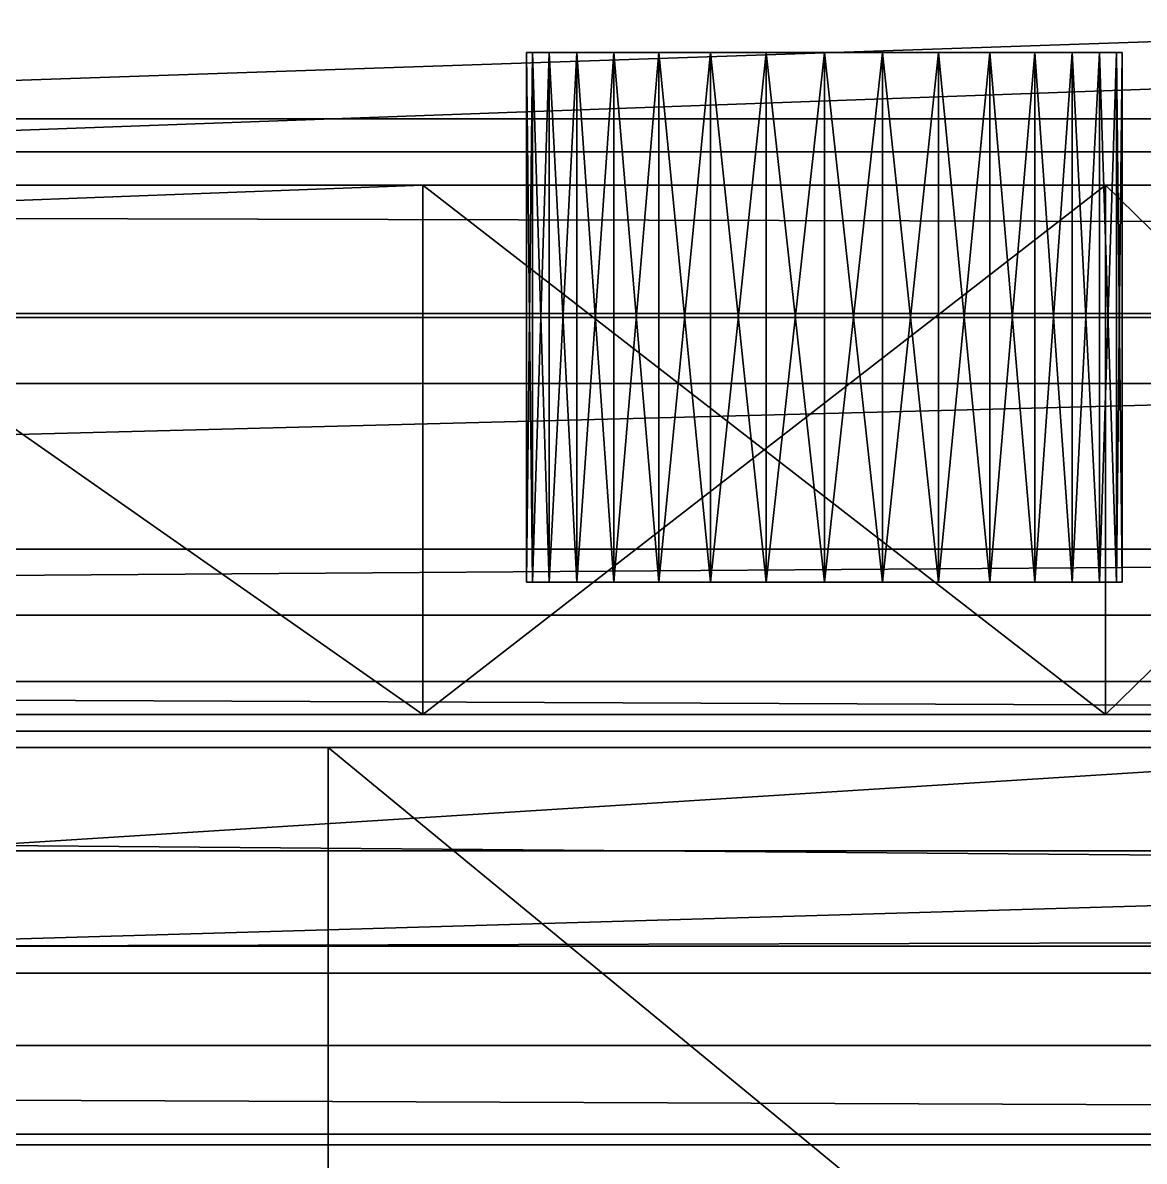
# Model space of a CAD drawing. Header units: millimetres. Extents: x -18 to 4450, y -985 to 970.
# Drawn here: x 2400.77 to 2434.67, y 844.5 to 878.9 of the extents above; entities that cross this region are included whole.
import ezdxf

# ---------------------------------------------------------------- set-up
doc = ezdxf.new("R2010")
doc.units = ezdxf.units.MM
for name, color, linetype in [('body__right_beltline_trim_rear_tub', 9, 'CONTINUOUS'), ('body__right_side_step_board', 7, 'CONTINUOUS'), ('body__right_tub_top_capping', 40, 'CONTINUOUS'), ('hard_top__right_classic_rear_quarter_window_dark_inner_inset', 151, 'CONTINUOUS'), ('hard_top__right_classic_rear_quarter_window_lower_shadow_arc', 151, 'CONTINUOUS'), ('hard_top__right_classic_rear_quarter_window_upper_glare_arc', 50, 'CONTINUOUS'), ('hard_top__right_hardtop_lower_retainer_rail', 9, 'CONTINUOUS'), ('hard_top__right_hardtop_rear_window_center_track', 9, 'CONTINUOUS'), ('hard_top__right_hardtop_rear_window_lower_inner_shadow', 151, 'CONTINUOUS'), ('hard_top__right_hardtop_rear_window_lower_screw_2', 9, 'CONTINUOUS'), ('hard_top__right_hardtop_rear_window_upper_inner_shadow', 151, 'CONTINUOUS'), ('hard_top__right_hardtop_rear_window_upper_screw_2', 9, 'CONTINUOUS'), ('hard_top__right_rear_window_rubber_seal', 250, 'CONTINUOUS'), ('hard_top__right_roof_drip_rail_outer_shadow', 8, 'CONTINUOUS'), ('hard_top__roof_right_gutter', 7, 'CONTINUOUS')]:
    doc.layers.add(name, color=color, linetype=linetype)

msp = doc.modelspace()

# ---------------------------------------------------------------- linework, layer by layer
at = {"layer": 'body__right_beltline_trim_rear_tub'}
for points in [[(1965.000033, 845.000029, 1118.000031), (1965.000033, 845.000029, 1146.000028), (3355.000019, 845.000029, 1146.000028)], [(1965.000033, 845.000029, 1118.000031), (3355.000019, 845.000029, 1146.000028), (3355.000019, 845.000029, 1118.000031)], [(1965.000033, 823.000014, 1146.000028), (3355.000019, 823.000014, 1146.000028), (3355.000019, 845.000029, 1146.000028)], [(1965.000033, 823.000014, 1146.000028), (3355.000019, 845.000029, 1146.000028), (1965.000033, 845.000029, 1146.000028)], [(1965.000033, 823.000014, 1118.000031), (1965.000033, 845.000029, 1118.000031), (3355.000019, 845.000029, 1118.000031)], [(1965.000033, 823.000014, 1118.000031), (3355.000019, 845.000029, 1118.000031), (3355.000019, 823.000014, 1118.000031)]]:
    msp.add_3dface(points, dxfattribs=at)
at = {"layer": 'body__right_side_step_board'}
for points in [[(1551.550031, 771.55, 675.000012), (2648.449898, 771.55, 675.000012), (2648.449898, 958.450019, 675.000012)], [(1551.550031, 771.55, 675.000012), (2648.449898, 958.450019, 675.000012), (1551.550031, 958.450019, 675.000012)], [(1551.550031, 771.55, 620.000005), (1551.550031, 958.450019, 620.000005), (2648.449898, 958.450019, 620.000005)], [(1551.550031, 771.55, 620.000005), (2648.449898, 958.450019, 620.000005), (2648.449898, 771.55, 620.000005)]]:
    msp.add_3dface(points, dxfattribs=at)
at = {"layer": 'body__right_tub_top_capping'}
for points in [[(1972.180009, 857.500017, 1334.179997), (1972.180009, 857.500017, 1367.820024), (3477.81992, 857.500017, 1367.820024)], [(1972.180009, 857.500017, 1334.179997), (3477.81992, 857.500017, 1367.820024), (3477.81992, 857.500017, 1334.179997)], [(1972.180009, 857.500017, 1334.179997), (1972.180009, 845.319986, 1322.000027), (3477.81992, 845.319986, 1322.000027)], [(1972.180009, 857.500017, 1334.179997), (3477.81992, 845.319986, 1322.000027), (3477.81992, 857.500017, 1334.179997)], [(1972.180009, 857.500017, 1367.820024), (1972.180009, 845.319986, 1379.999995), (3477.81992, 845.319986, 1379.999995)], [(1972.180009, 857.500017, 1367.820024), (3477.81992, 845.319986, 1379.999995), (3477.81992, 857.500017, 1367.820024)], [(1972.180009, 764.680028, 1379.999995), (3477.81992, 764.680028, 1379.999995), (3477.81992, 845.319986, 1379.999995)], [(1972.180009, 764.680028, 1379.999995), (3477.81992, 845.319986, 1379.999995), (1972.180009, 845.319986, 1379.999995)], [(1972.180009, 764.680028, 1322.000027), (1972.180009, 845.319986, 1322.000027), (3477.81992, 845.319986, 1322.000027)], [(1972.180009, 764.680028, 1322.000027), (3477.81992, 845.319986, 1322.000027), (3477.81992, 764.680028, 1322.000027)]]:
    msp.add_3dface(points, dxfattribs=at)
at = {"layer": 'hard_top__right_classic_rear_quarter_window_dark_inner_inset'}
for points in [[(2463.999987, 874.000013, 1539.000034), (1919.621825, 874.000013, 1516.132712), (1916.000009, 874.000013, 1651.000023)], [(2463.999987, 874.000013, 1539.000034), (1916.000009, 874.000013, 1651.000023), (1919.621825, 874.000013, 1673.867226)], [(2463.999987, 874.000013, 1539.000034), (1930.132747, 874.000013, 1495.503902), (1919.621825, 874.000013, 1516.132712)], [(2463.999987, 874.000013, 1539.000034), (1919.621825, 874.000013, 1673.867226), (1930.132747, 874.000013, 1694.496155)], [(2463.999987, 874.000013, 1539.000034), (1946.503878, 874.000013, 1479.132771), (1930.132747, 874.000013, 1495.503902)], [(2463.999987, 874.000013, 1539.000034), (1930.132747, 874.000013, 1694.496155), (1946.503878, 874.000013, 1710.867286)], [(2463.999987, 874.000013, 1539.000034), (1967.132688, 874.000013, 1468.62185), (1946.503878, 874.000013, 1479.132771)], [(2463.999987, 874.000013, 1539.000034), (1946.503878, 874.000013, 1710.867286), (1967.132688, 874.000013, 1721.378207)], [(2463.999987, 874.000013, 1539.000034), (1990.00001, 874.000013, 1465.000033), (1967.132688, 874.000013, 1468.62185)], [(2463.999987, 874.000013, 1539.000034), (1967.132688, 874.000013, 1721.378207), (2390.000105, 874.000013, 1725.000024)], [(2463.999987, 874.000013, 1539.000034), (2412.867308, 874.000013, 1468.62185), (1990.00001, 874.000013, 1465.000033)], [(1990.00001, 857.99998, 1465.000033), (2412.867308, 857.99998, 1468.62185), (2412.867308, 874.000013, 1468.62185)], [(1990.00001, 857.99998, 1465.000033), (2412.867308, 874.000013, 1468.62185), (1990.00001, 874.000013, 1465.000033)], [(2463.999987, 874.000013, 1539.000034), (2390.000105, 874.000013, 1725.000024), (2412.867308, 874.000013, 1721.378207)], [(2412.867308, 857.99998, 1721.378207), (2390.000105, 857.99998, 1725.000024), (2390.000105, 874.000013, 1725.000024)], [(2412.867308, 857.99998, 1721.378207), (2390.000105, 874.000013, 1725.000024), (2412.867308, 874.000013, 1721.378207)], [(2463.999987, 874.000013, 1539.000034), (2433.495998, 874.000013, 1479.132771), (2412.867308, 874.000013, 1468.62185)], [(2463.999987, 874.000013, 1539.000034), (2412.867308, 874.000013, 1721.378207), (2433.495998, 874.000013, 1710.867286)], [(2433.495998, 857.99998, 1710.867286), (2412.867308, 857.99998, 1721.378207), (2412.867308, 874.000013, 1721.378207)], [(2433.495998, 857.99998, 1710.867286), (2412.867308, 874.000013, 1721.378207), (2433.495998, 874.000013, 1710.867286)], [(2412.867308, 857.99998, 1468.62185), (2433.495998, 857.99998, 1479.132771), (2433.495998, 874.000013, 1479.132771)], [(2412.867308, 857.99998, 1468.62185), (2433.495998, 874.000013, 1479.132771), (2412.867308, 874.000013, 1468.62185)], [(2463.999987, 874.000013, 1539.000034), (2449.867249, 874.000013, 1495.503902), (2433.495998, 874.000013, 1479.132771)], [(2463.999987, 874.000013, 1539.000034), (2433.495998, 874.000013, 1710.867286), (2449.867249, 874.000013, 1694.496155)], [(2449.867249, 857.99998, 1694.496155), (2433.495998, 857.99998, 1710.867286), (2433.495998, 874.000013, 1710.867286)], [(2449.867249, 857.99998, 1694.496155), (2433.495998, 874.000013, 1710.867286), (2449.867249, 874.000013, 1694.496155)], [(2433.495998, 857.99998, 1479.132771), (2449.867249, 857.99998, 1495.503902), (2449.867249, 874.000013, 1495.503902)], [(2433.495998, 857.99998, 1479.132771), (2449.867249, 874.000013, 1495.503902), (2433.495998, 874.000013, 1479.132771)], [(2463.999987, 857.99998, 1651.000023), (1919.621825, 857.99998, 1673.867226), (1916.000009, 857.99998, 1651.000023)], [(2463.999987, 857.99998, 1651.000023), (1916.000009, 857.99998, 1651.000023), (1919.621825, 857.99998, 1516.132712)], [(2463.999987, 857.99998, 1651.000023), (1930.132747, 857.99998, 1694.496155), (1919.621825, 857.99998, 1673.867226)], [(2463.999987, 857.99998, 1651.000023), (1919.621825, 857.99998, 1516.132712), (1930.132747, 857.99998, 1495.503902)], [(2463.999987, 857.99998, 1651.000023), (1946.503878, 857.99998, 1710.867286), (1930.132747, 857.99998, 1694.496155)], [(2463.999987, 857.99998, 1651.000023), (1930.132747, 857.99998, 1495.503902), (1946.503878, 857.99998, 1479.132771)], [(2463.999987, 857.99998, 1651.000023), (1967.132688, 857.99998, 1721.378207), (1946.503878, 857.99998, 1710.867286)], [(2463.999987, 857.99998, 1651.000023), (1946.503878, 857.99998, 1479.132771), (1967.132688, 857.99998, 1468.62185)], [(2463.999987, 857.99998, 1651.000023), (2390.000105, 857.99998, 1725.000024), (1967.132688, 857.99998, 1721.378207)], [(2463.999987, 857.99998, 1651.000023), (1967.132688, 857.99998, 1468.62185), (1990.00001, 857.99998, 1465.000033)], [(2463.999987, 857.99998, 1651.000023), (1990.00001, 857.99998, 1465.000033), (2412.867308, 857.99998, 1468.62185)], [(2463.999987, 857.99998, 1651.000023), (2412.867308, 857.99998, 1721.378207), (2390.000105, 857.99998, 1725.000024)], [(2463.999987, 857.99998, 1651.000023), (2433.495998, 857.99998, 1710.867286), (2412.867308, 857.99998, 1721.378207)], [(2463.999987, 857.99998, 1651.000023), (2412.867308, 857.99998, 1468.62185), (2433.495998, 857.99998, 1479.132771)], [(2463.999987, 857.99998, 1651.000023), (2449.867249, 857.99998, 1694.496155), (2433.495998, 857.99998, 1710.867286)], [(2463.999987, 857.99998, 1651.000023), (2433.495998, 857.99998, 1479.132771), (2449.867249, 857.99998, 1495.503902)]]:
    msp.add_3dface(points, dxfattribs=at)
at = {"layer": 'hard_top__right_classic_rear_quarter_window_lower_shadow_arc'}
for points in [[(2190.000057, 870.000005, 1503.999949), (2660.000086, 870.000005, 1503.999949), (2660.000086, 885.999978, 1503.999949)], [(2190.000057, 870.000005, 1503.999949), (2660.000086, 885.999978, 1503.999949), (2190.000057, 885.999978, 1503.999949)], [(2190.000057, 870.000005, 1488.000035), (2190.000057, 885.999978, 1488.000035), (2660.000086, 885.999978, 1488.000035)], [(2190.000057, 870.000005, 1488.000035), (2660.000086, 885.999978, 1488.000035), (2660.000086, 870.000005, 1488.000035)], [(2190.000057, 870.000005, 1488.000035), (2660.000086, 870.000005, 1488.000035), (2660.000086, 870.000005, 1503.999949)], [(2190.000057, 870.000005, 1488.000035), (2660.000086, 870.000005, 1503.999949), (2190.000057, 870.000005, 1503.999949)]]:
    msp.add_3dface(points, dxfattribs=at)
at = {"layer": 'hard_top__right_classic_rear_quarter_window_upper_glare_arc'}
for points in [[(2190.000057, 867.999971, 1713.000059), (2630.000114, 867.999971, 1713.000059), (2630.000114, 884.000003, 1713.000059)], [(2190.000057, 867.999971, 1713.000059), (2630.000114, 884.000003, 1713.000059), (2190.000057, 884.000003, 1713.000059)], [(2190.000057, 867.999971, 1695.000052), (2190.000057, 884.000003, 1695.000052), (2630.000114, 884.000003, 1695.000052)], [(2190.000057, 867.999971, 1695.000052), (2630.000114, 884.000003, 1695.000052), (2630.000114, 867.999971, 1695.000052)], [(2190.000057, 867.999971, 1695.000052), (2630.000114, 867.999971, 1695.000052), (2630.000114, 867.999971, 1713.000059)], [(2190.000057, 867.999971, 1695.000052), (2630.000114, 867.999971, 1713.000059), (2190.000057, 867.999971, 1713.000059)]]:
    msp.add_3dface(points, dxfattribs=at)
at = {"layer": 'hard_top__right_hardtop_lower_retainer_rail'}
for points in [[(1248.819947, 851.000011, 1296.820045), (1248.819947, 851.000011, 1325.180054), (3431.18, 851.000011, 1325.180054)], [(1248.819947, 851.000011, 1296.820045), (3431.18, 851.000011, 1325.180054), (3431.18, 851.000011, 1296.820045)], [(1248.819947, 851.000011, 1296.820045), (1248.819947, 842.180014, 1287.999988), (3431.18, 842.180014, 1287.999988)], [(1248.819947, 851.000011, 1296.820045), (3431.18, 842.180014, 1287.999988), (3431.18, 851.000011, 1296.820045)], [(1248.819947, 851.000011, 1325.180054), (1248.819947, 842.180014, 1333.999991), (3431.18, 842.180014, 1333.999991)], [(1248.819947, 851.000011, 1325.180054), (3431.18, 842.180014, 1333.999991), (3431.18, 851.000011, 1325.180054)]]:
    msp.add_3dface(points, dxfattribs=at)
at = {"layer": 'hard_top__right_hardtop_rear_window_center_track'}
for points in [[(2190.000057, 875, 1434.999943), (2190.000057, 875, 1452.999949), (2730.000019, 875, 1452.999949)], [(2190.000057, 875, 1434.999943), (2730.000019, 875, 1452.999949), (2730.000019, 875, 1434.999943)], [(2190.000057, 861.000001, 1452.999949), (2730.000019, 861.000001, 1452.999949), (2730.000019, 875, 1452.999949)], [(2190.000057, 861.000001, 1452.999949), (2730.000019, 875, 1452.999949), (2190.000057, 875, 1452.999949)], [(2190.000057, 861.000001, 1434.999943), (2190.000057, 875, 1434.999943), (2730.000019, 875, 1434.999943)], [(2190.000057, 861.000001, 1434.999943), (2730.000019, 875, 1434.999943), (2730.000019, 861.000001, 1434.999943)], [(2190.000057, 861.000001, 1434.999943), (2730.000019, 861.000001, 1434.999943), (2730.000019, 861.000001, 1452.999949)], [(2190.000057, 861.000001, 1434.999943), (2730.000019, 861.000001, 1452.999949), (2190.000057, 861.000001, 1452.999949)]]:
    msp.add_3dface(points, dxfattribs=at)
at = {"layer": 'hard_top__right_hardtop_rear_window_lower_inner_shadow'}
for points in [[(2190.000057, 862.999976, 1360.000014), (2190.000057, 862.999976, 1381.999969), (2799.999952, 862.999976, 1381.999969)], [(2190.000057, 862.999976, 1360.000014), (2799.999952, 862.999976, 1381.999969), (2799.999952, 862.999976, 1360.000014)], [(2190.000057, 845.000029, 1381.999969), (2799.999952, 845.000029, 1381.999969), (2799.999952, 862.999976, 1381.999969)], [(2190.000057, 845.000029, 1381.999969), (2799.999952, 862.999976, 1381.999969), (2190.000057, 862.999976, 1381.999969)], [(2190.000057, 845.000029, 1360.000014), (2190.000057, 862.999976, 1360.000014), (2799.999952, 862.999976, 1360.000014)], [(2190.000057, 845.000029, 1360.000014), (2799.999952, 862.999976, 1360.000014), (2799.999952, 845.000029, 1360.000014)], [(2190.000057, 845.000029, 1360.000014), (2799.999952, 845.000029, 1360.000014), (2799.999952, 845.000029, 1381.999969)], [(2190.000057, 845.000029, 1360.000014), (2799.999952, 845.000029, 1381.999969), (2190.000057, 845.000029, 1381.999969)]]:
    msp.add_3dface(points, dxfattribs=at)
at = {"layer": 'hard_top__right_hardtop_rear_window_lower_screw_2'}
for points in [[(2416.172981, 861.999989, 1369.755864), (2416.172981, 878.000021, 1369.755864), (2415.999889, 878.000021, 1368.000031)], [(2416.172981, 861.999989, 1369.755864), (2415.999889, 878.000021, 1368.000031), (2415.999889, 861.999989, 1368.000031)], [(2424.999952, 878.000021, 1368.000031), (2416.172981, 878.000021, 1369.755864), (2415.999889, 878.000021, 1368.000031)], [(2415.999889, 861.999989, 1368.000031), (2415.999889, 878.000021, 1368.000031), (2416.172981, 878.000021, 1366.244197)], [(2415.999889, 861.999989, 1368.000031), (2416.172981, 878.000021, 1366.244197), (2416.172981, 861.999989, 1366.244197)], [(2424.999952, 878.000021, 1368.000031), (2415.999889, 878.000021, 1368.000031), (2416.172981, 878.000021, 1366.244197)], [(2416.685104, 861.999989, 1371.444106), (2416.685104, 878.000021, 1371.444106), (2416.172981, 878.000021, 1369.755864)], [(2416.685104, 861.999989, 1371.444106), (2416.172981, 878.000021, 1369.755864), (2416.172981, 861.999989, 1369.755864)], [(2424.999952, 878.000021, 1368.000031), (2416.685104, 878.000021, 1371.444106), (2416.172981, 878.000021, 1369.755864)], [(2416.172981, 861.999989, 1366.244197), (2416.172981, 878.000021, 1366.244197), (2416.685104, 878.000021, 1364.555836)], [(2416.172981, 861.999989, 1366.244197), (2416.685104, 878.000021, 1364.555836), (2416.685104, 861.999989, 1364.555836)], [(2424.999952, 878.000021, 1368.000031), (2416.172981, 878.000021, 1366.244197), (2416.685104, 878.000021, 1364.555836)], [(2417.516708, 861.999989, 1373.000145), (2417.516708, 878.000021, 1373.000145), (2416.685104, 878.000021, 1371.444106)], [(2417.516708, 861.999989, 1373.000145), (2416.685104, 878.000021, 1371.444106), (2416.685104, 861.999989, 1371.444106)], [(2424.999952, 878.000021, 1368.000031), (2417.516708, 878.000021, 1373.000145), (2416.685104, 878.000021, 1371.444106)], [(2416.685104, 861.999989, 1364.555836), (2416.685104, 878.000021, 1364.555836), (2417.516708, 878.000021, 1362.999916)], [(2416.685104, 861.999989, 1364.555836), (2417.516708, 878.000021, 1362.999916), (2417.516708, 861.999989, 1362.999916)], [(2424.999952, 878.000021, 1368.000031), (2416.685104, 878.000021, 1364.555836), (2417.516708, 878.000021, 1362.999916)], [(2418.636084, 861.999989, 1374.364018), (2418.636084, 878.000021, 1374.364018), (2417.516708, 878.000021, 1373.000145)], [(2418.636084, 861.999989, 1374.364018), (2417.516708, 878.000021, 1373.000145), (2417.516708, 861.999989, 1373.000145)], [(2424.999952, 878.000021, 1368.000031), (2418.636084, 878.000021, 1374.364018), (2417.516708, 878.000021, 1373.000145)], [(2417.516708, 861.999989, 1362.999916), (2417.516708, 878.000021, 1362.999916), (2418.636084, 878.000021, 1361.636043)], [(2417.516708, 861.999989, 1362.999916), (2418.636084, 878.000021, 1361.636043), (2418.636084, 861.999989, 1361.636043)], [(2424.999952, 878.000021, 1368.000031), (2417.516708, 878.000021, 1362.999916), (2418.636084, 878.000021, 1361.636043)], [(2419.999838, 861.999989, 1375.483274), (2419.999838, 878.000021, 1375.483274), (2418.636084, 878.000021, 1374.364018)], [(2419.999838, 861.999989, 1375.483274), (2418.636084, 878.000021, 1374.364018), (2418.636084, 861.999989, 1374.364018)], [(2424.999952, 878.000021, 1368.000031), (2419.999838, 878.000021, 1375.483274), (2418.636084, 878.000021, 1374.364018)], [(2418.636084, 861.999989, 1361.636043), (2418.636084, 878.000021, 1361.636043), (2419.999838, 878.000021, 1360.516787)], [(2418.636084, 861.999989, 1361.636043), (2419.999838, 878.000021, 1360.516787), (2419.999838, 861.999989, 1360.516787)], [(2424.999952, 878.000021, 1368.000031), (2418.636084, 878.000021, 1361.636043), (2419.999838, 878.000021, 1360.516787)], [(2421.555758, 861.999989, 1376.314878), (2421.555758, 878.000021, 1376.314878), (2419.999838, 878.000021, 1375.483274)], [(2421.555758, 861.999989, 1376.314878), (2419.999838, 878.000021, 1375.483274), (2419.999838, 861.999989, 1375.483274)], [(2424.999952, 878.000021, 1368.000031), (2421.555758, 878.000021, 1376.314878), (2419.999838, 878.000021, 1375.483274)], [(2419.999838, 861.999989, 1360.516787), (2419.999838, 878.000021, 1360.516787), (2421.555758, 878.000021, 1359.685063)], [(2419.999838, 861.999989, 1360.516787), (2421.555758, 878.000021, 1359.685063), (2421.555758, 861.999989, 1359.685063)], [(2424.999952, 878.000021, 1368.000031), (2419.999838, 878.000021, 1360.516787), (2421.555758, 878.000021, 1359.685063)], [(2423.244238, 861.999989, 1376.827121), (2423.244238, 878.000021, 1376.827121), (2421.555758, 878.000021, 1376.314878)], [(2423.244238, 861.999989, 1376.827121), (2421.555758, 878.000021, 1376.314878), (2421.555758, 861.999989, 1376.314878)], [(2424.999952, 878.000021, 1368.000031), (2423.244238, 878.000021, 1376.827121), (2421.555758, 878.000021, 1376.314878)], [(2421.555758, 861.999989, 1359.685063), (2421.555758, 878.000021, 1359.685063), (2423.244238, 878.000021, 1359.17294)], [(2421.555758, 861.999989, 1359.685063), (2423.244238, 878.000021, 1359.17294), (2423.244238, 861.999989, 1359.17294)], [(2424.999952, 878.000021, 1368.000031), (2421.555758, 878.000021, 1359.685063), (2423.244238, 878.000021, 1359.17294)], [(2424.999952, 861.999989, 1376.999974), (2424.999952, 878.000021, 1376.999974), (2423.244238, 878.000021, 1376.827121)], [(2424.999952, 861.999989, 1376.999974), (2423.244238, 878.000021, 1376.827121), (2423.244238, 861.999989, 1376.827121)], [(2424.999952, 878.000021, 1368.000031), (2424.999952, 878.000021, 1376.999974), (2423.244238, 878.000021, 1376.827121)], [(2423.244238, 861.999989, 1359.17294), (2423.244238, 878.000021, 1359.17294), (2424.999952, 878.000021, 1358.999968)], [(2423.244238, 861.999989, 1359.17294), (2424.999952, 878.000021, 1358.999968), (2424.999952, 861.999989, 1358.999968)], [(2424.999952, 878.000021, 1368.000031), (2423.244238, 878.000021, 1359.17294), (2424.999952, 878.000021, 1358.999968)], [(2424.999952, 878.000021, 1368.000031), (2434.000015, 878.000021, 1368.000031), (2433.827162, 878.000021, 1369.755864)], [(2424.999952, 878.000021, 1368.000031), (2433.827162, 878.000021, 1369.755864), (2433.3148, 878.000021, 1371.444106)], [(2424.999952, 878.000021, 1368.000031), (2433.3148, 878.000021, 1371.444106), (2432.483196, 878.000021, 1373.000145)], [(2424.999952, 878.000021, 1368.000031), (2432.483196, 878.000021, 1373.000145), (2431.364059, 878.000021, 1374.364018)], [(2424.999952, 878.000021, 1368.000031), (2431.364059, 878.000021, 1374.364018), (2430.000067, 878.000021, 1375.483274)], [(2424.999952, 878.000021, 1368.000031), (2430.000067, 878.000021, 1375.483274), (2428.444147, 878.000021, 1376.314878)], [(2424.999952, 878.000021, 1368.000031), (2428.444147, 878.000021, 1376.314878), (2426.755905, 878.000021, 1376.827121)], [(2426.755905, 861.999989, 1376.827121), (2426.755905, 878.000021, 1376.827121), (2424.999952, 878.000021, 1376.999974)], [(2426.755905, 861.999989, 1376.827121), (2424.999952, 878.000021, 1376.999974), (2424.999952, 861.999989, 1376.999974)], [(2424.999952, 878.000021, 1368.000031), (2426.755905, 878.000021, 1376.827121), (2424.999952, 878.000021, 1376.999974)], [(2424.999952, 861.999989, 1358.999968), (2424.999952, 878.000021, 1358.999968), (2426.755905, 878.000021, 1359.17294)], [(2424.999952, 861.999989, 1358.999968), (2426.755905, 878.000021, 1359.17294), (2426.755905, 861.999989, 1359.17294)], [(2424.999952, 878.000021, 1368.000031), (2424.999952, 878.000021, 1358.999968), (2426.755905, 878.000021, 1359.17294)], [(2424.999952, 878.000021, 1368.000031), (2426.755905, 878.000021, 1359.17294), (2428.444147, 878.000021, 1359.685063)], [(2424.999952, 878.000021, 1368.000031), (2428.444147, 878.000021, 1359.685063), (2430.000067, 878.000021, 1360.516787)], [(2424.999952, 878.000021, 1368.000031), (2430.000067, 878.000021, 1360.516787), (2431.364059, 878.000021, 1361.636043)], [(2424.999952, 878.000021, 1368.000031), (2431.364059, 878.000021, 1361.636043), (2432.483196, 878.000021, 1362.999916)], [(2424.999952, 878.000021, 1368.000031), (2432.483196, 878.000021, 1362.999916), (2433.3148, 878.000021, 1364.555836)], [(2424.999952, 878.000021, 1368.000031), (2433.3148, 878.000021, 1364.555836), (2433.827162, 878.000021, 1366.244197)], [(2424.999952, 878.000021, 1368.000031), (2433.827162, 878.000021, 1366.244197), (2434.000015, 878.000021, 1368.000031)], [(2428.444147, 861.999989, 1376.314878), (2428.444147, 878.000021, 1376.314878), (2426.755905, 878.000021, 1376.827121)], [(2428.444147, 861.999989, 1376.314878), (2426.755905, 878.000021, 1376.827121), (2426.755905, 861.999989, 1376.827121)], [(2426.755905, 861.999989, 1359.17294), (2426.755905, 878.000021, 1359.17294), (2428.444147, 878.000021, 1359.685063)], [(2426.755905, 861.999989, 1359.17294), (2428.444147, 878.000021, 1359.685063), (2428.444147, 861.999989, 1359.685063)], [(2430.000067, 861.999989, 1375.483274), (2430.000067, 878.000021, 1375.483274), (2428.444147, 878.000021, 1376.314878)], [(2430.000067, 861.999989, 1375.483274), (2428.444147, 878.000021, 1376.314878), (2428.444147, 861.999989, 1376.314878)], [(2428.444147, 861.999989, 1359.685063), (2428.444147, 878.000021, 1359.685063), (2430.000067, 878.000021, 1360.516787)], [(2428.444147, 861.999989, 1359.685063), (2430.000067, 878.000021, 1360.516787), (2430.000067, 861.999989, 1360.516787)], [(2431.364059, 861.999989, 1374.364018), (2431.364059, 878.000021, 1374.364018), (2430.000067, 878.000021, 1375.483274)], [(2431.364059, 861.999989, 1374.364018), (2430.000067, 878.000021, 1375.483274), (2430.000067, 861.999989, 1375.483274)], [(2430.000067, 861.999989, 1360.516787), (2430.000067, 878.000021, 1360.516787), (2431.364059, 878.000021, 1361.636043)], [(2430.000067, 861.999989, 1360.516787), (2431.364059, 878.000021, 1361.636043), (2431.364059, 861.999989, 1361.636043)], [(2432.483196, 861.999989, 1373.000145), (2432.483196, 878.000021, 1373.000145), (2431.364059, 878.000021, 1374.364018)], [(2432.483196, 861.999989, 1373.000145), (2431.364059, 878.000021, 1374.364018), (2431.364059, 861.999989, 1374.364018)], [(2431.364059, 861.999989, 1361.636043), (2431.364059, 878.000021, 1361.636043), (2432.483196, 878.000021, 1362.999916)], [(2431.364059, 861.999989, 1361.636043), (2432.483196, 878.000021, 1362.999916), (2432.483196, 861.999989, 1362.999916)], [(2433.3148, 861.999989, 1371.444106), (2433.3148, 878.000021, 1371.444106), (2432.483196, 878.000021, 1373.000145)], [(2433.3148, 861.999989, 1371.444106), (2432.483196, 878.000021, 1373.000145), (2432.483196, 861.999989, 1373.000145)], [(2432.483196, 861.999989, 1362.999916), (2432.483196, 878.000021, 1362.999916), (2433.3148, 878.000021, 1364.555836)], [(2432.483196, 861.999989, 1362.999916), (2433.3148, 878.000021, 1364.555836), (2433.3148, 861.999989, 1364.555836)], [(2433.827162, 861.999989, 1369.755864), (2433.827162, 878.000021, 1369.755864), (2433.3148, 878.000021, 1371.444106)], [(2433.827162, 861.999989, 1369.755864), (2433.3148, 878.000021, 1371.444106), (2433.3148, 861.999989, 1371.444106)], [(2433.3148, 861.999989, 1364.555836), (2433.3148, 878.000021, 1364.555836), (2433.827162, 878.000021, 1366.244197)], [(2433.3148, 861.999989, 1364.555836), (2433.827162, 878.000021, 1366.244197), (2433.827162, 861.999989, 1366.244197)], [(2434.000015, 861.999989, 1368.000031), (2434.000015, 878.000021, 1368.000031), (2433.827162, 878.000021, 1369.755864)], [(2434.000015, 861.999989, 1368.000031), (2433.827162, 878.000021, 1369.755864), (2433.827162, 861.999989, 1369.755864)], [(2433.827162, 861.999989, 1366.244197), (2433.827162, 878.000021, 1366.244197), (2434.000015, 878.000021, 1368.000031)], [(2433.827162, 861.999989, 1366.244197), (2434.000015, 878.000021, 1368.000031), (2434.000015, 861.999989, 1368.000031)], [(2424.999952, 861.999989, 1368.000031), (2415.999889, 861.999989, 1368.000031), (2416.172981, 861.999989, 1369.755864)], [(2424.999952, 861.999989, 1368.000031), (2416.172981, 861.999989, 1366.244197), (2415.999889, 861.999989, 1368.000031)], [(2424.999952, 861.999989, 1368.000031), (2416.172981, 861.999989, 1369.755864), (2416.685104, 861.999989, 1371.444106)], [(2424.999952, 861.999989, 1368.000031), (2416.685104, 861.999989, 1364.555836), (2416.172981, 861.999989, 1366.244197)], [(2424.999952, 861.999989, 1368.000031), (2416.685104, 861.999989, 1371.444106), (2417.516708, 861.999989, 1373.000145)], [(2424.999952, 861.999989, 1368.000031), (2417.516708, 861.999989, 1362.999916), (2416.685104, 861.999989, 1364.555836)], [(2424.999952, 861.999989, 1368.000031), (2417.516708, 861.999989, 1373.000145), (2418.636084, 861.999989, 1374.364018)], [(2424.999952, 861.999989, 1368.000031), (2418.636084, 861.999989, 1361.636043), (2417.516708, 861.999989, 1362.999916)], [(2424.999952, 861.999989, 1368.000031), (2418.636084, 861.999989, 1374.364018), (2419.999838, 861.999989, 1375.483274)], [(2424.999952, 861.999989, 1368.000031), (2419.999838, 861.999989, 1360.516787), (2418.636084, 861.999989, 1361.636043)], [(2424.999952, 861.999989, 1368.000031), (2419.999838, 861.999989, 1375.483274), (2421.555758, 861.999989, 1376.314878)], [(2424.999952, 861.999989, 1368.000031), (2421.555758, 861.999989, 1359.685063), (2419.999838, 861.999989, 1360.516787)], [(2424.999952, 861.999989, 1368.000031), (2421.555758, 861.999989, 1376.314878), (2423.244238, 861.999989, 1376.827121)], [(2424.999952, 861.999989, 1368.000031), (2423.244238, 861.999989, 1359.17294), (2421.555758, 861.999989, 1359.685063)], [(2424.999952, 861.999989, 1368.000031), (2423.244238, 861.999989, 1376.827121), (2424.999952, 861.999989, 1376.999974)], [(2424.999952, 861.999989, 1368.000031), (2424.999952, 861.999989, 1358.999968), (2423.244238, 861.999989, 1359.17294)], [(2424.999952, 861.999989, 1368.000031), (2433.827162, 861.999989, 1369.755864), (2434.000015, 861.999989, 1368.000031)], [(2424.999952, 861.999989, 1368.000031), (2433.3148, 861.999989, 1371.444106), (2433.827162, 861.999989, 1369.755864)], [(2424.999952, 861.999989, 1368.000031), (2432.483196, 861.999989, 1373.000145), (2433.3148, 861.999989, 1371.444106)], [(2424.999952, 861.999989, 1368.000031), (2431.364059, 861.999989, 1374.364018), (2432.483196, 861.999989, 1373.000145)], [(2424.999952, 861.999989, 1368.000031), (2430.000067, 861.999989, 1375.483274), (2431.364059, 861.999989, 1374.364018)], [(2424.999952, 861.999989, 1368.000031), (2428.444147, 861.999989, 1376.314878), (2430.000067, 861.999989, 1375.483274)], [(2424.999952, 861.999989, 1368.000031), (2426.755905, 861.999989, 1376.827121), (2428.444147, 861.999989, 1376.314878)], [(2424.999952, 861.999989, 1368.000031), (2424.999952, 861.999989, 1376.999974), (2426.755905, 861.999989, 1376.827121)], [(2424.999952, 861.999989, 1368.000031), (2426.755905, 861.999989, 1359.17294), (2424.999952, 861.999989, 1358.999968)], [(2424.999952, 861.999989, 1368.000031), (2428.444147, 861.999989, 1359.685063), (2426.755905, 861.999989, 1359.17294)], [(2424.999952, 861.999989, 1368.000031), (2430.000067, 861.999989, 1360.516787), (2428.444147, 861.999989, 1359.685063)], [(2424.999952, 861.999989, 1368.000031), (2431.364059, 861.999989, 1361.636043), (2430.000067, 861.999989, 1360.516787)], [(2424.999952, 861.999989, 1368.000031), (2432.483196, 861.999989, 1362.999916), (2431.364059, 861.999989, 1361.636043)], [(2424.999952, 861.999989, 1368.000031), (2433.3148, 861.999989, 1364.555836), (2432.483196, 861.999989, 1362.999916)], [(2424.999952, 861.999989, 1368.000031), (2433.827162, 861.999989, 1366.244197), (2433.3148, 861.999989, 1364.555836)], [(2424.999952, 861.999989, 1368.000031), (2434.000015, 861.999989, 1368.000031), (2433.827162, 861.999989, 1366.244197)]]:
    msp.add_3dface(points, dxfattribs=at)
at = {"layer": 'hard_top__right_hardtop_rear_window_upper_inner_shadow'}
for points in [[(2190.000057, 862.999976, 1731.999993), (2190.000057, 862.999976, 1753.999949), (2799.999952, 862.999976, 1753.999949)], [(2190.000057, 862.999976, 1731.999993), (2799.999952, 862.999976, 1753.999949), (2799.999952, 862.999976, 1731.999993)], [(2190.000057, 845.000029, 1753.999949), (2799.999952, 845.000029, 1753.999949), (2799.999952, 862.999976, 1753.999949)], [(2190.000057, 845.000029, 1753.999949), (2799.999952, 862.999976, 1753.999949), (2190.000057, 862.999976, 1753.999949)], [(2190.000057, 845.000029, 1731.999993), (2190.000057, 862.999976, 1731.999993), (2799.999952, 862.999976, 1731.999993)], [(2190.000057, 845.000029, 1731.999993), (2799.999952, 862.999976, 1731.999993), (2799.999952, 845.000029, 1731.999993)], [(2190.000057, 845.000029, 1731.999993), (2799.999952, 845.000029, 1731.999993), (2799.999952, 845.000029, 1753.999949)], [(2190.000057, 845.000029, 1731.999993), (2799.999952, 845.000029, 1753.999949), (2190.000057, 845.000029, 1753.999949)]]:
    msp.add_3dface(points, dxfattribs=at)
at = {"layer": 'hard_top__right_hardtop_rear_window_upper_screw_2'}
for points in [[(2416.172981, 861.999989, 1725.755811), (2416.172981, 878.000021, 1725.755811), (2415.999889, 878.000021, 1723.999977)], [(2416.172981, 861.999989, 1725.755811), (2415.999889, 878.000021, 1723.999977), (2415.999889, 861.999989, 1723.999977)], [(2424.999952, 878.000021, 1723.999977), (2416.172981, 878.000021, 1725.755811), (2415.999889, 878.000021, 1723.999977)], [(2415.999889, 861.999989, 1723.999977), (2415.999889, 878.000021, 1723.999977), (2416.172981, 878.000021, 1722.244143)], [(2415.999889, 861.999989, 1723.999977), (2416.172981, 878.000021, 1722.244143), (2416.172981, 861.999989, 1722.244143)], [(2424.999952, 878.000021, 1723.999977), (2415.999889, 878.000021, 1723.999977), (2416.172981, 878.000021, 1722.244143)], [(2416.685104, 861.999989, 1727.444172), (2416.685104, 878.000021, 1727.444172), (2416.172981, 878.000021, 1725.755811)], [(2416.685104, 861.999989, 1727.444172), (2416.172981, 878.000021, 1725.755811), (2416.172981, 861.999989, 1725.755811)], [(2424.999952, 878.000021, 1723.999977), (2416.685104, 878.000021, 1727.444172), (2416.172981, 878.000021, 1725.755811)], [(2416.172981, 861.999989, 1722.244143), (2416.172981, 878.000021, 1722.244143), (2416.685104, 878.000021, 1720.555902)], [(2416.172981, 861.999989, 1722.244143), (2416.685104, 878.000021, 1720.555902), (2416.685104, 861.999989, 1720.555902)], [(2424.999952, 878.000021, 1723.999977), (2416.172981, 878.000021, 1722.244143), (2416.685104, 878.000021, 1720.555902)], [(2417.516708, 861.999989, 1729.000092), (2417.516708, 878.000021, 1729.000092), (2416.685104, 878.000021, 1727.444172)], [(2417.516708, 861.999989, 1729.000092), (2416.685104, 878.000021, 1727.444172), (2416.685104, 861.999989, 1727.444172)], [(2424.999952, 878.000021, 1723.999977), (2417.516708, 878.000021, 1729.000092), (2416.685104, 878.000021, 1727.444172)], [(2416.685104, 861.999989, 1720.555902), (2416.685104, 878.000021, 1720.555902), (2417.516708, 878.000021, 1718.999863)], [(2416.685104, 861.999989, 1720.555902), (2417.516708, 878.000021, 1718.999863), (2417.516708, 861.999989, 1718.999863)], [(2424.999952, 878.000021, 1723.999977), (2416.685104, 878.000021, 1720.555902), (2417.516708, 878.000021, 1718.999863)], [(2418.636084, 861.999989, 1730.363965), (2418.636084, 878.000021, 1730.363965), (2417.516708, 878.000021, 1729.000092)], [(2418.636084, 861.999989, 1730.363965), (2417.516708, 878.000021, 1729.000092), (2417.516708, 861.999989, 1729.000092)], [(2424.999952, 878.000021, 1723.999977), (2418.636084, 878.000021, 1730.363965), (2417.516708, 878.000021, 1729.000092)], [(2417.516708, 861.999989, 1718.999863), (2417.516708, 878.000021, 1718.999863), (2418.636084, 878.000021, 1717.635989)], [(2417.516708, 861.999989, 1718.999863), (2418.636084, 878.000021, 1717.635989), (2418.636084, 861.999989, 1717.635989)], [(2424.999952, 878.000021, 1723.999977), (2417.516708, 878.000021, 1718.999863), (2418.636084, 878.000021, 1717.635989)], [(2419.999838, 861.999989, 1731.483221), (2419.999838, 878.000021, 1731.483221), (2418.636084, 878.000021, 1730.363965)], [(2419.999838, 861.999989, 1731.483221), (2418.636084, 878.000021, 1730.363965), (2418.636084, 861.999989, 1730.363965)], [(2424.999952, 878.000021, 1723.999977), (2419.999838, 878.000021, 1731.483221), (2418.636084, 878.000021, 1730.363965)], [(2418.636084, 861.999989, 1717.635989), (2418.636084, 878.000021, 1717.635989), (2419.999838, 878.000021, 1716.516733)], [(2418.636084, 861.999989, 1717.635989), (2419.999838, 878.000021, 1716.516733), (2419.999838, 861.999989, 1716.516733)], [(2424.999952, 878.000021, 1723.999977), (2418.636084, 878.000021, 1717.635989), (2419.999838, 878.000021, 1716.516733)], [(2421.555758, 861.999989, 1732.314944), (2421.555758, 878.000021, 1732.314944), (2419.999838, 878.000021, 1731.483221)], [(2421.555758, 861.999989, 1732.314944), (2419.999838, 878.000021, 1731.483221), (2419.999838, 861.999989, 1731.483221)], [(2424.999952, 878.000021, 1723.999977), (2421.555758, 878.000021, 1732.314944), (2419.999838, 878.000021, 1731.483221)], [(2419.999838, 861.999989, 1716.516733), (2419.999838, 878.000021, 1716.516733), (2421.555758, 878.000021, 1715.685129)], [(2419.999838, 861.999989, 1716.516733), (2421.555758, 878.000021, 1715.685129), (2421.555758, 861.999989, 1715.685129)], [(2424.999952, 878.000021, 1723.999977), (2419.999838, 878.000021, 1716.516733), (2421.555758, 878.000021, 1715.685129)], [(2423.244238, 861.999989, 1732.827067), (2423.244238, 878.000021, 1732.827067), (2421.555758, 878.000021, 1732.314944)], [(2423.244238, 861.999989, 1732.827067), (2421.555758, 878.000021, 1732.314944), (2421.555758, 861.999989, 1732.314944)], [(2424.999952, 878.000021, 1723.999977), (2423.244238, 878.000021, 1732.827067), (2421.555758, 878.000021, 1732.314944)], [(2421.555758, 861.999989, 1715.685129), (2421.555758, 878.000021, 1715.685129), (2423.244238, 878.000021, 1715.172887)], [(2421.555758, 861.999989, 1715.685129), (2423.244238, 878.000021, 1715.172887), (2423.244238, 861.999989, 1715.172887)], [(2424.999952, 878.000021, 1723.999977), (2421.555758, 878.000021, 1715.685129), (2423.244238, 878.000021, 1715.172887)], [(2424.999952, 861.999989, 1733.00004), (2424.999952, 878.000021, 1733.00004), (2423.244238, 878.000021, 1732.827067)], [(2424.999952, 861.999989, 1733.00004), (2423.244238, 878.000021, 1732.827067), (2423.244238, 861.999989, 1732.827067)], [(2424.999952, 878.000021, 1723.999977), (2424.999952, 878.000021, 1733.00004), (2423.244238, 878.000021, 1732.827067)], [(2423.244238, 861.999989, 1715.172887), (2423.244238, 878.000021, 1715.172887), (2424.999952, 878.000021, 1715.000033)], [(2423.244238, 861.999989, 1715.172887), (2424.999952, 878.000021, 1715.000033), (2424.999952, 861.999989, 1715.000033)], [(2424.999952, 878.000021, 1723.999977), (2423.244238, 878.000021, 1715.172887), (2424.999952, 878.000021, 1715.000033)], [(2424.999952, 878.000021, 1723.999977), (2434.000015, 878.000021, 1723.999977), (2433.827162, 878.000021, 1725.755811)], [(2424.999952, 878.000021, 1723.999977), (2433.827162, 878.000021, 1725.755811), (2433.3148, 878.000021, 1727.444172)], [(2424.999952, 878.000021, 1723.999977), (2433.3148, 878.000021, 1727.444172), (2432.483196, 878.000021, 1729.000092)], [(2424.999952, 878.000021, 1723.999977), (2432.483196, 878.000021, 1729.000092), (2431.364059, 878.000021, 1730.363965)], [(2424.999952, 878.000021, 1723.999977), (2431.364059, 878.000021, 1730.363965), (2430.000067, 878.000021, 1731.483221)], [(2424.999952, 878.000021, 1723.999977), (2430.000067, 878.000021, 1731.483221), (2428.444147, 878.000021, 1732.314944)], [(2424.999952, 878.000021, 1723.999977), (2428.444147, 878.000021, 1732.314944), (2426.755905, 878.000021, 1732.827067)], [(2426.755905, 861.999989, 1732.827067), (2426.755905, 878.000021, 1732.827067), (2424.999952, 878.000021, 1733.00004)], [(2426.755905, 861.999989, 1732.827067), (2424.999952, 878.000021, 1733.00004), (2424.999952, 861.999989, 1733.00004)], [(2424.999952, 878.000021, 1723.999977), (2426.755905, 878.000021, 1732.827067), (2424.999952, 878.000021, 1733.00004)], [(2424.999952, 861.999989, 1715.000033), (2424.999952, 878.000021, 1715.000033), (2426.755905, 878.000021, 1715.172887)], [(2424.999952, 861.999989, 1715.000033), (2426.755905, 878.000021, 1715.172887), (2426.755905, 861.999989, 1715.172887)], [(2424.999952, 878.000021, 1723.999977), (2424.999952, 878.000021, 1715.000033), (2426.755905, 878.000021, 1715.172887)], [(2424.999952, 878.000021, 1723.999977), (2426.755905, 878.000021, 1715.172887), (2428.444147, 878.000021, 1715.685129)], [(2424.999952, 878.000021, 1723.999977), (2428.444147, 878.000021, 1715.685129), (2430.000067, 878.000021, 1716.516733)], [(2424.999952, 878.000021, 1723.999977), (2430.000067, 878.000021, 1716.516733), (2431.364059, 878.000021, 1717.635989)], [(2424.999952, 878.000021, 1723.999977), (2431.364059, 878.000021, 1717.635989), (2432.483196, 878.000021, 1718.999863)], [(2424.999952, 878.000021, 1723.999977), (2432.483196, 878.000021, 1718.999863), (2433.3148, 878.000021, 1720.555902)], [(2424.999952, 878.000021, 1723.999977), (2433.3148, 878.000021, 1720.555902), (2433.827162, 878.000021, 1722.244143)], [(2424.999952, 878.000021, 1723.999977), (2433.827162, 878.000021, 1722.244143), (2434.000015, 878.000021, 1723.999977)], [(2428.444147, 861.999989, 1732.314944), (2428.444147, 878.000021, 1732.314944), (2426.755905, 878.000021, 1732.827067)], [(2428.444147, 861.999989, 1732.314944), (2426.755905, 878.000021, 1732.827067), (2426.755905, 861.999989, 1732.827067)], [(2426.755905, 861.999989, 1715.172887), (2426.755905, 878.000021, 1715.172887), (2428.444147, 878.000021, 1715.685129)], [(2426.755905, 861.999989, 1715.172887), (2428.444147, 878.000021, 1715.685129), (2428.444147, 861.999989, 1715.685129)], [(2430.000067, 861.999989, 1731.483221), (2430.000067, 878.000021, 1731.483221), (2428.444147, 878.000021, 1732.314944)], [(2430.000067, 861.999989, 1731.483221), (2428.444147, 878.000021, 1732.314944), (2428.444147, 861.999989, 1732.314944)], [(2428.444147, 861.999989, 1715.685129), (2428.444147, 878.000021, 1715.685129), (2430.000067, 878.000021, 1716.516733)], [(2428.444147, 861.999989, 1715.685129), (2430.000067, 878.000021, 1716.516733), (2430.000067, 861.999989, 1716.516733)], [(2431.364059, 861.999989, 1730.363965), (2431.364059, 878.000021, 1730.363965), (2430.000067, 878.000021, 1731.483221)], [(2431.364059, 861.999989, 1730.363965), (2430.000067, 878.000021, 1731.483221), (2430.000067, 861.999989, 1731.483221)], [(2430.000067, 861.999989, 1716.516733), (2430.000067, 878.000021, 1716.516733), (2431.364059, 878.000021, 1717.635989)], [(2430.000067, 861.999989, 1716.516733), (2431.364059, 878.000021, 1717.635989), (2431.364059, 861.999989, 1717.635989)], [(2432.483196, 861.999989, 1729.000092), (2432.483196, 878.000021, 1729.000092), (2431.364059, 878.000021, 1730.363965)], [(2432.483196, 861.999989, 1729.000092), (2431.364059, 878.000021, 1730.363965), (2431.364059, 861.999989, 1730.363965)], [(2431.364059, 861.999989, 1717.635989), (2431.364059, 878.000021, 1717.635989), (2432.483196, 878.000021, 1718.999863)], [(2431.364059, 861.999989, 1717.635989), (2432.483196, 878.000021, 1718.999863), (2432.483196, 861.999989, 1718.999863)], [(2433.3148, 861.999989, 1727.444172), (2433.3148, 878.000021, 1727.444172), (2432.483196, 878.000021, 1729.000092)], [(2433.3148, 861.999989, 1727.444172), (2432.483196, 878.000021, 1729.000092), (2432.483196, 861.999989, 1729.000092)], [(2432.483196, 861.999989, 1718.999863), (2432.483196, 878.000021, 1718.999863), (2433.3148, 878.000021, 1720.555902)], [(2432.483196, 861.999989, 1718.999863), (2433.3148, 878.000021, 1720.555902), (2433.3148, 861.999989, 1720.555902)], [(2433.827162, 861.999989, 1725.755811), (2433.827162, 878.000021, 1725.755811), (2433.3148, 878.000021, 1727.444172)], [(2433.827162, 861.999989, 1725.755811), (2433.3148, 878.000021, 1727.444172), (2433.3148, 861.999989, 1727.444172)], [(2433.3148, 861.999989, 1720.555902), (2433.3148, 878.000021, 1720.555902), (2433.827162, 878.000021, 1722.244143)], [(2433.3148, 861.999989, 1720.555902), (2433.827162, 878.000021, 1722.244143), (2433.827162, 861.999989, 1722.244143)], [(2434.000015, 861.999989, 1723.999977), (2434.000015, 878.000021, 1723.999977), (2433.827162, 878.000021, 1725.755811)], [(2434.000015, 861.999989, 1723.999977), (2433.827162, 878.000021, 1725.755811), (2433.827162, 861.999989, 1725.755811)], [(2433.827162, 861.999989, 1722.244143), (2433.827162, 878.000021, 1722.244143), (2434.000015, 878.000021, 1723.999977)], [(2433.827162, 861.999989, 1722.244143), (2434.000015, 878.000021, 1723.999977), (2434.000015, 861.999989, 1723.999977)], [(2424.999952, 861.999989, 1723.999977), (2415.999889, 861.999989, 1723.999977), (2416.172981, 861.999989, 1725.755811)], [(2424.999952, 861.999989, 1723.999977), (2416.172981, 861.999989, 1722.244143), (2415.999889, 861.999989, 1723.999977)], [(2424.999952, 861.999989, 1723.999977), (2416.172981, 861.999989, 1725.755811), (2416.685104, 861.999989, 1727.444172)], [(2424.999952, 861.999989, 1723.999977), (2416.685104, 861.999989, 1720.555902), (2416.172981, 861.999989, 1722.244143)], [(2424.999952, 861.999989, 1723.999977), (2416.685104, 861.999989, 1727.444172), (2417.516708, 861.999989, 1729.000092)], [(2424.999952, 861.999989, 1723.999977), (2417.516708, 861.999989, 1718.999863), (2416.685104, 861.999989, 1720.555902)], [(2424.999952, 861.999989, 1723.999977), (2417.516708, 861.999989, 1729.000092), (2418.636084, 861.999989, 1730.363965)], [(2424.999952, 861.999989, 1723.999977), (2418.636084, 861.999989, 1717.635989), (2417.516708, 861.999989, 1718.999863)], [(2424.999952, 861.999989, 1723.999977), (2418.636084, 861.999989, 1730.363965), (2419.999838, 861.999989, 1731.483221)], [(2424.999952, 861.999989, 1723.999977), (2419.999838, 861.999989, 1716.516733), (2418.636084, 861.999989, 1717.635989)], [(2424.999952, 861.999989, 1723.999977), (2419.999838, 861.999989, 1731.483221), (2421.555758, 861.999989, 1732.314944)], [(2424.999952, 861.999989, 1723.999977), (2421.555758, 861.999989, 1715.685129), (2419.999838, 861.999989, 1716.516733)], [(2424.999952, 861.999989, 1723.999977), (2421.555758, 861.999989, 1732.314944), (2423.244238, 861.999989, 1732.827067)], [(2424.999952, 861.999989, 1723.999977), (2423.244238, 861.999989, 1715.172887), (2421.555758, 861.999989, 1715.685129)], [(2424.999952, 861.999989, 1723.999977), (2423.244238, 861.999989, 1732.827067), (2424.999952, 861.999989, 1733.00004)], [(2424.999952, 861.999989, 1723.999977), (2424.999952, 861.999989, 1715.000033), (2423.244238, 861.999989, 1715.172887)], [(2424.999952, 861.999989, 1723.999977), (2433.827162, 861.999989, 1725.755811), (2434.000015, 861.999989, 1723.999977)], [(2424.999952, 861.999989, 1723.999977), (2433.3148, 861.999989, 1727.444172), (2433.827162, 861.999989, 1725.755811)], [(2424.999952, 861.999989, 1723.999977), (2432.483196, 861.999989, 1729.000092), (2433.3148, 861.999989, 1727.444172)], [(2424.999952, 861.999989, 1723.999977), (2431.364059, 861.999989, 1730.363965), (2432.483196, 861.999989, 1729.000092)], [(2424.999952, 861.999989, 1723.999977), (2430.000067, 861.999989, 1731.483221), (2431.364059, 861.999989, 1730.363965)], [(2424.999952, 861.999989, 1723.999977), (2428.444147, 861.999989, 1732.314944), (2430.000067, 861.999989, 1731.483221)], [(2424.999952, 861.999989, 1723.999977), (2426.755905, 861.999989, 1732.827067), (2428.444147, 861.999989, 1732.314944)], [(2424.999952, 861.999989, 1723.999977), (2424.999952, 861.999989, 1733.00004), (2426.755905, 861.999989, 1732.827067)], [(2424.999952, 861.999989, 1723.999977), (2426.755905, 861.999989, 1715.172887), (2424.999952, 861.999989, 1715.000033)], [(2424.999952, 861.999989, 1723.999977), (2428.444147, 861.999989, 1715.685129), (2426.755905, 861.999989, 1715.172887)], [(2424.999952, 861.999989, 1723.999977), (2430.000067, 861.999989, 1716.516733), (2428.444147, 861.999989, 1715.685129)], [(2424.999952, 861.999989, 1723.999977), (2431.364059, 861.999989, 1717.635989), (2430.000067, 861.999989, 1716.516733)], [(2424.999952, 861.999989, 1723.999977), (2432.483196, 861.999989, 1718.999863), (2431.364059, 861.999989, 1717.635989)], [(2424.999952, 861.999989, 1723.999977), (2433.3148, 861.999989, 1720.555902), (2432.483196, 861.999989, 1718.999863)], [(2424.999952, 861.999989, 1723.999977), (2433.827162, 861.999989, 1722.244143), (2433.3148, 861.999989, 1720.555902)], [(2424.999952, 861.999989, 1723.999977), (2434.000015, 861.999989, 1723.999977), (2433.827162, 861.999989, 1722.244143)]]:
    msp.add_3dface(points, dxfattribs=at)
at = {"layer": 'hard_top__right_rear_window_rubber_seal'}
for points in [[(2528.000116, 856.999993, 1521.999955), (1857.775331, 856.999993, 1485.535979), (1851.999998, 856.999993, 1667.999983)], [(2528.000116, 856.999993, 1521.999955), (1851.999998, 856.999993, 1667.999983), (1857.775331, 856.999993, 1704.463959)], [(2528.000116, 856.999993, 1521.999955), (1874.536037, 856.999993, 1452.641368), (1857.775331, 856.999993, 1485.535979)], [(2528.000116, 856.999993, 1521.999955), (1857.775331, 856.999993, 1704.463959), (1874.536037, 856.999993, 1737.358689)], [(2528.000116, 856.999993, 1521.999955), (1900.641322, 856.999993, 1426.535964), (1874.536037, 856.999993, 1452.641368)], [(2528.000116, 856.999993, 1521.999955), (1874.536037, 856.999993, 1737.358689), (1900.641322, 856.999993, 1763.463974)], [(2528.000116, 856.999993, 1521.999955), (1933.536053, 856.999993, 1409.775376), (1900.641322, 856.999993, 1426.535964)], [(2528.000116, 856.999993, 1521.999955), (1900.641322, 856.999993, 1763.463974), (1933.536053, 856.999993, 1780.224681)], [(2528.000116, 856.999993, 1521.999955), (1970.000029, 856.999993, 1404.000044), (1933.536053, 856.999993, 1409.775376)], [(2528.000116, 856.999993, 1521.999955), (1933.536053, 856.999993, 1780.224681), (2410.000086, 856.999993, 1786.000013)], [(2410.000086, 827.000022, 1786.000013), (1933.536053, 827.000022, 1780.224681), (1933.536053, 856.999993, 1780.224681)], [(2410.000086, 827.000022, 1786.000013), (1933.536053, 856.999993, 1780.224681), (2410.000086, 856.999993, 1786.000013)], [(2528.000116, 856.999993, 1521.999955), (2446.464062, 856.999993, 1409.775376), (1970.000029, 856.999993, 1404.000044)], [(1970.000029, 827.000022, 1404.000044), (2446.464062, 827.000022, 1409.775376), (2446.464062, 856.999993, 1409.775376)], [(1970.000029, 827.000022, 1404.000044), (2446.464062, 856.999993, 1409.775376), (1970.000029, 856.999993, 1404.000044)], [(2528.000116, 856.999993, 1521.999955), (2410.000086, 856.999993, 1786.000013), (2446.464062, 856.999993, 1780.224681)], [(2446.464062, 827.000022, 1780.224681), (2410.000086, 827.000022, 1786.000013), (2410.000086, 856.999993, 1786.000013)], [(2446.464062, 827.000022, 1780.224681), (2410.000086, 856.999993, 1786.000013), (2446.464062, 856.999993, 1780.224681)]]:
    msp.add_3dface(points, dxfattribs=at)
at = {"layer": 'hard_top__right_roof_drip_rail_outer_shadow'}
for points in [[(1240.880013, 875.999987, 1789.880037), (1240.880013, 875.999987, 1808.120012), (3504.120111, 875.999987, 1808.120012)], [(1240.880013, 875.999987, 1789.880037), (3504.120111, 875.999987, 1808.120012), (3504.120111, 875.999987, 1789.880037)], [(1240.880013, 875.999987, 1789.880037), (1240.880013, 870.119989, 1784.000039), (3504.120111, 870.119989, 1784.000039)], [(1240.880013, 875.999987, 1789.880037), (3504.120111, 870.119989, 1784.000039), (3504.120111, 875.999987, 1789.880037)], [(1240.880013, 875.999987, 1808.120012), (1240.880013, 870.119989, 1814.00001), (3504.120111, 870.119989, 1814.00001)], [(1240.880013, 875.999987, 1808.120012), (3504.120111, 870.119989, 1814.00001), (3504.120111, 875.999987, 1808.120012)], [(1240.880013, 853.879988, 1814.00001), (3504.120111, 853.879988, 1814.00001), (3504.120111, 870.119989, 1814.00001)], [(1240.880013, 853.879988, 1814.00001), (3504.120111, 870.119989, 1814.00001), (1240.880013, 870.119989, 1814.00001)], [(1240.880013, 853.879988, 1784.000039), (1240.880013, 870.119989, 1784.000039), (3504.120111, 870.119989, 1784.000039)], [(1240.880013, 853.879988, 1784.000039), (3504.120111, 870.119989, 1784.000039), (3504.120111, 853.879988, 1784.000039)], [(1240.880013, 847.99999, 1789.880037), (1240.880013, 853.879988, 1784.000039), (3504.120111, 853.879988, 1784.000039)], [(1240.880013, 847.99999, 1789.880037), (3504.120111, 853.879988, 1784.000039), (3504.120111, 847.99999, 1789.880037)], [(1240.880013, 847.99999, 1808.120012), (1240.880013, 853.879988, 1814.00001), (3504.120111, 853.879988, 1814.00001)], [(1240.880013, 847.99999, 1808.120012), (3504.120111, 853.879988, 1814.00001), (3504.120111, 847.99999, 1808.120012)], [(1240.880013, 847.99999, 1789.880037), (3504.120111, 847.99999, 1789.880037), (3504.120111, 847.99999, 1808.120012)], [(1240.880013, 847.99999, 1789.880037), (3504.120111, 847.99999, 1808.120012), (1240.880013, 847.99999, 1808.120012)]]:
    msp.add_3dface(points, dxfattribs=at)
at = {"layer": 'hard_top__roof_right_gutter'}
for points in [[(2258.820057, 859.000027, 1823.819995), (2258.820057, 859.000027, 1848.180056), (4441.180229, 859.000027, 1848.180056)], [(2258.820057, 859.000027, 1823.819995), (4441.180229, 859.000027, 1848.180056), (4441.180229, 859.000027, 1823.819995)], [(2258.820057, 859.000027, 1823.819995), (2258.820057, 850.17997, 1815.000057), (4441.180229, 850.17997, 1815.000057)], [(2258.820057, 859.000027, 1823.819995), (4441.180229, 850.17997, 1815.000057), (4441.180229, 859.000027, 1823.819995)], [(2258.820057, 859.000027, 1848.180056), (2258.820057, 850.17997, 1856.999993), (4441.180229, 850.17997, 1856.999993)], [(2258.820057, 859.000027, 1848.180056), (4441.180229, 850.17997, 1856.999993), (4441.180229, 859.000027, 1848.180056)], [(2258.820057, 809.819996, 1856.999993), (4441.180229, 809.819996, 1856.999993), (4441.180229, 850.17997, 1856.999993)], [(2258.820057, 809.819996, 1856.999993), (4441.180229, 850.17997, 1856.999993), (2258.820057, 850.17997, 1856.999993)], [(2258.820057, 809.819996, 1815.000057), (2258.820057, 850.17997, 1815.000057), (4441.180229, 850.17997, 1815.000057)], [(2258.820057, 809.819996, 1815.000057), (4441.180229, 850.17997, 1815.000057), (4441.180229, 809.819996, 1815.000057)]]:
    msp.add_3dface(points, dxfattribs=at)

doc.saveas('drawing.dxf')
